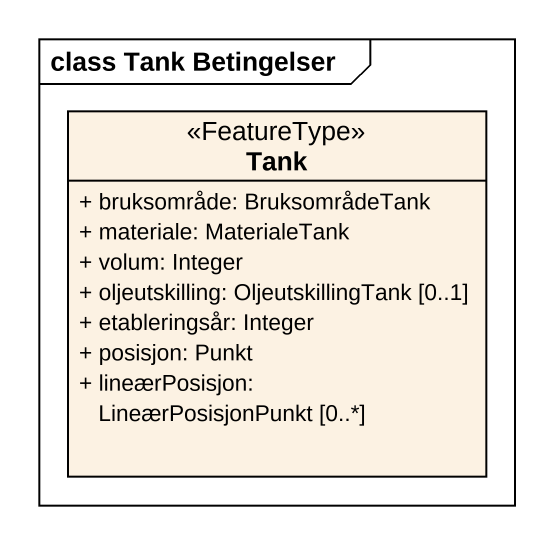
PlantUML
@startuml
mainframe class Tank Betingelser
hide circle
hide empty members
skinparam classAttributeIconSize 0
class Tank <<FeatureType>> {
  + bruksområde: BruksområdeTank
  + materiale: MaterialeTank
  + volum: Integer
  + oljeutskilling: OljeutskillingTank [0..1]
  + etableringsår: Integer
  + posisjon: Punkt
  + lineærPosisjon: LineærPosisjonPunkt [0..*]
}
@enduml
